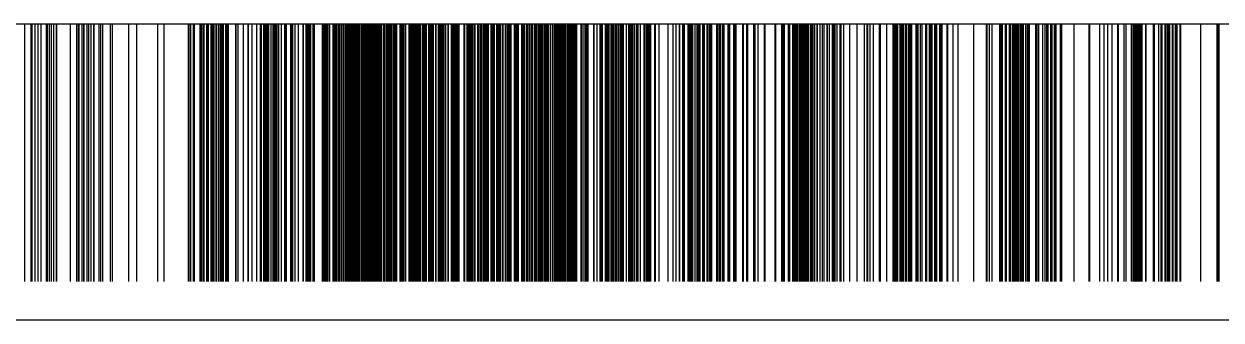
# Model space of a CAD drawing. Extents: x -49 to 4846, y -968 to 1090.
# Drawn here: x 4319.05 to 4359.53, y -467.9 to -457.9 of the extents above; entities that cross this region are included whole.
import ezdxf

# ---------------------------------------------------------------- set-up
doc = ezdxf.new("R2010")
doc.units = 0
doc.linetypes.add('DASHED', pattern=[11.05, 8.7, -2.35])
doc.linetypes.add('DOT', pattern=[2.2, 1.1, -1.1])
doc.layers.get('0').update_dxf_attribs({"linetype": 'CONTINUOUS'})
doc.layers.add('INVISIBLE', color=6, linetype='DOT')

msp = doc.modelspace()

# ---------------------------------------------------------------- linework, layer by layer
at = {"color": 1}
for p, q in [((4218.41165, -457.895823), (4526.803805, -457.895823)), ((4526.803805, -467.895823), (4218.41165, -467.895823))]:
    msp.add_line(p, q, dxfattribs=at)
at = {"layer": 'INVISIBLE', "linetype": 'DASHED'}
for p, q in [((4319.061837, -457.895823), (4319.061837, -467.895823)), ((4319.274322, -457.895823), (4319.274322, -467.895823)), ((4319.309739, -457.895823), (4319.309739, -467.895823)), ((4319.41626, -457.895823), (4319.41626, -467.895823)), ((4319.510575, -457.895823), (4319.510575, -467.895823)), ((4319.617513, -457.895823), (4319.617513, -467.895823)), ((4319.796519, -457.895823), (4319.796519, -467.895823)), ((4319.828532, -457.895823), (4319.828532, -467.895823)), ((4319.893937, -457.895823), (4319.893937, -467.895823)), ((4319.967913, -457.895823), (4319.967913, -467.895823)), ((4320.048594, -457.895823), (4320.048594, -467.895823)), ((4320.139762, -457.895823), (4320.139762, -467.895823)), ((4320.142888, -457.895823), (4320.142888, -467.895823)), ((4320.607499, -457.895823), (4320.607499, -467.895823)), ((4320.824639, -457.895823), (4320.824639, -467.895823)), ((4320.881052, -457.895823), (4320.881052, -467.895823)), ((4320.901135, -457.895823), (4320.901135, -467.895823)), ((4321.00206, -457.895823), (4321.00206, -467.895823)), ((4321.065391, -457.895823), (4321.065391, -467.895823)), ((4321.072827, -457.895823), (4321.072827, -467.895823)), ((4321.177021, -457.895823), (4321.177021, -467.895823)), ((4321.231843, -457.895823), (4321.231843, -467.895823)), ((4321.309623, -457.895823), (4321.309623, -467.895823)), ((4321.402816, -457.895823), (4321.402816, -467.895823)), ((4321.409916, -457.895823), (4321.409916, -467.895823)), ((4321.582365, -457.895823), (4321.582365, -467.895823)), ((4321.640659, -457.895823), (4321.640659, -467.895823)), ((4321.704792, -457.895823), (4321.704792, -467.895823)), ((4321.960333, -457.895823), (4321.960333, -467.895823)), ((4322.031325, -457.895823), (4322.031325, -467.895823)), ((4322.587508, -457.895823), (4322.587508, -467.895823)), ((4322.857185, -457.895823), (4322.857185, -467.895823)), ((4323.5598, -457.895823), (4323.5598, -467.895823)), ((4323.781151, -457.895823), (4323.781151, -467.895823)), ((4324.604695, -457.895823), (4324.604695, -467.895823)), ((4324.614412, -457.895823), (4324.614412, -467.895823)), ((4324.617414, -457.895823), (4324.617414, -467.895823)), ((4324.67897, -457.895823), (4324.67897, -467.895823)), ((4324.763532, -457.895823), (4324.763532, -467.895823)), ((4324.766096, -457.895823), (4324.766096, -467.895823)), ((4324.773088, -457.895823), (4324.773088, -467.895823)), ((4324.803249, -457.895823), (4324.803249, -467.895823)), ((4324.99381, -457.895823), (4324.99381, -467.895823)), ((4324.997813, -457.895823), (4324.997813, -467.895823)), ((4325.017128, -457.895823), (4325.017128, -467.895823)), ((4325.051817, -457.895823), (4325.051817, -467.895823)), ((4325.107931, -457.895823), (4325.107931, -467.895823)), ((4325.127142, -457.895823), (4325.127142, -467.895823)), ((4325.219318, -457.895823), (4325.219318, -467.895823)), ((4325.231245, -457.895823), (4325.231245, -467.895823)), ((4325.274207, -457.895823), (4325.274207, -467.895823)), ((4325.280526, -457.895823), (4325.280526, -467.895823)), ((4325.366658, -457.895823), (4325.366658, -467.895823)), ((4325.41035, -457.895823), (4325.41035, -467.895823)), ((4325.436386, -457.895823), (4325.436386, -467.895823)), ((4325.470672, -457.895823), (4325.470672, -467.895823)), ((4325.540628, -457.895823), (4325.540628, -467.895823)), ((4325.54586, -457.895823), (4325.54586, -467.895823)), ((4325.619552, -457.895823), (4325.619552, -467.895823)), ((4325.669235, -457.895823), (4325.669235, -467.895823)), ((4325.709442, -457.895823), (4325.709442, -467.895823)), ((4325.74326, -457.895823), (4325.74326, -467.895823)), ((4325.75288, -457.895823), (4325.75288, -467.895823)), ((4325.778208, -457.895823), (4325.778208, -467.895823)), ((4325.861038, -457.895823), (4325.861038, -467.895823)), ((4325.863167, -457.895823), (4325.863167, -467.895823)), ((4325.89585, -457.895823), (4325.89585, -467.895823)), ((4325.918499, -457.895823), (4325.918499, -467.895823)), ((4325.956091, -457.895823), (4325.956091, -467.895823)), ((4326.205253, -457.895823), (4326.205253, -467.895823)), ((4326.209966, -457.895823), (4326.209966, -467.895823)), ((4326.280885, -457.895823), (4326.280885, -467.895823)), ((4326.458147, -457.895823), (4326.458147, -467.895823)), ((4326.620272, -457.895823), (4326.620272, -467.895823)), ((4326.62929, -457.895823), (4326.62929, -467.895823)), ((4326.752671, -457.895823), (4326.752671, -467.895823)), ((4326.908016, -457.895823), (4326.908016, -467.895823)), ((4327.03995, -457.895823), (4327.03995, -467.895823)), ((4327.064169, -457.895823), (4327.064169, -467.895823)), ((4327.065888, -457.895823), (4327.065888, -467.895823)), ((4327.144943, -457.895823), (4327.144943, -467.895823)), ((4327.177121, -457.895823), (4327.177121, -467.895823)), ((4327.227924, -457.895823), (4327.227924, -467.895823)), ((4327.245266, -457.895823), (4327.245266, -467.895823)), ((4327.269364, -457.895823), (4327.269364, -467.895823)), ((4327.302481, -457.895823), (4327.302481, -467.895823)), ((4327.312875, -457.895823), (4327.312875, -467.895823)), ((4327.38956, -457.895823), (4327.38956, -467.895823)), ((4327.464366, -457.895823), (4327.464366, -467.895823)), ((4327.473123, -457.895823), (4327.473123, -467.895823)), ((4327.51187, -457.895823), (4327.51187, -467.895823)), ((4327.516385, -457.895823), (4327.516385, -467.895823)), ((4327.51948, -457.895823), (4327.51948, -467.895823)), ((4327.5556, -457.895823), (4327.5556, -467.895823)), ((4327.564043, -457.895823), (4327.564043, -467.895823)), ((4327.589076, -457.895823), (4327.589076, -467.895823)), ((4327.595323, -457.895823), (4327.595323, -467.895823)), ((4327.598367, -457.895823), (4327.598367, -467.895823)), ((4327.65928, -457.895823), (4327.65928, -467.895823)), ((4327.74967, -457.895823), (4327.74967, -467.895823)), ((4327.857488, -457.895823), (4327.857488, -467.895823)), ((4327.865682, -457.895823), (4327.865682, -467.895823)), ((4327.915803, -457.895823), (4327.915803, -467.895823)), ((4328.063923, -457.895823), (4328.063923, -467.895823)), ((4328.102275, -457.895823), (4328.102275, -467.895823)), ((4328.103701, -457.895823), (4328.103701, -467.895823)), ((4328.119021, -457.895823), (4328.119021, -467.895823)), ((4328.130622, -457.895823), (4328.130622, -467.895823)), ((4328.203837, -457.895823), (4328.203837, -467.895823)), ((4328.316971, -457.895823), (4328.316971, -467.895823)), ((4328.482355, -457.895823), (4328.482355, -467.895823)), ((4328.494001, -457.895823), (4328.494001, -467.895823)), ((4328.574553, -457.895823), (4328.574553, -467.895823)), ((4328.57535, -457.895823), (4328.57535, -467.895823)), ((4328.585849, -457.895823), (4328.585849, -467.895823)), ((4328.602424, -457.895823), (4328.602424, -467.895823)), ((4328.610303, -457.895823), (4328.610303, -467.895823)), ((4328.620156, -457.895823), (4328.620156, -467.895823)), ((4328.624817, -457.895823), (4328.624817, -467.895823)), ((4328.649534, -457.895823), (4328.649534, -467.895823)), ((4328.656045, -457.895823), (4328.656045, -467.895823)), ((4328.67269, -457.895823), (4328.67269, -467.895823)), ((4328.679286, -457.895823), (4328.679286, -467.895823)), ((4328.716781, -457.895823), (4328.716781, -467.895823)), ((4328.735003, -457.895823), (4328.735003, -467.895823)), ((4328.81878, -457.895823), (4328.81878, -467.895823)), ((4328.858457, -457.895823), (4328.858457, -467.895823)), ((4329.12701, -457.895823), (4329.12701, -467.895823)), ((4329.155045, -457.895823), (4329.155045, -467.895823)), ((4329.173165, -457.895823), (4329.173165, -467.895823)), ((4329.196935, -457.895823), (4329.196935, -467.895823)), ((4329.204305, -457.895823), (4329.204305, -467.895823)), ((4329.215819, -457.895823), (4329.215819, -467.895823)), ((4329.253547, -457.895823), (4329.253547, -467.895823)), ((4329.260793, -457.895823), (4329.260793, -467.895823)), ((4329.27624, -457.895823), (4329.27624, -467.895823)), ((4329.327151, -457.895823), (4329.327151, -467.895823)), ((4329.374131, -457.895823), (4329.374131, -467.895823)), ((4329.37886, -457.895823), (4329.37886, -467.895823)), ((4329.49378, -457.895823), (4329.49378, -467.895823)), ((4329.501681, -457.895823), (4329.501681, -467.895823)), ((4329.502812, -457.895823), (4329.502812, -467.895823)), ((4329.524834, -457.895823), (4329.524834, -467.895823)), ((4329.532285, -457.895823), (4329.532285, -467.895823)), ((4329.548201, -457.895823), (4329.548201, -467.895823)), ((4329.556042, -457.895823), (4329.556042, -467.895823)), ((4329.557415, -457.895823), (4329.557415, -467.895823)), ((4329.607859, -457.895823), (4329.607859, -467.895823)), ((4329.621298, -457.895823), (4329.621298, -467.895823)), ((4329.631772, -457.895823), (4329.631772, -467.895823)), ((4329.679327, -457.895823), (4329.679327, -467.895823)), ((4329.69343, -457.895823), (4329.69343, -467.895823)), ((4329.701238, -457.895823), (4329.701238, -467.895823)), ((4329.722706, -457.895823), (4329.722706, -467.895823)), ((4329.72381, -457.895823), (4329.72381, -467.895823)), ((4329.779573, -457.895823), (4329.779573, -467.895823)), ((4329.782525, -457.895823), (4329.782525, -467.895823)), ((4329.796231, -457.895823), (4329.796231, -467.895823)), ((4329.854047, -457.895823), (4329.854047, -467.895823)), ((4329.856136, -457.895823), (4329.856136, -467.895823)), ((4329.910592, -457.895823), (4329.910592, -467.895823)), ((4329.919346, -457.895823), (4329.919346, -467.895823)), ((4329.928757, -457.895823), (4329.928757, -467.895823)), ((4329.935318, -457.895823), (4329.935318, -467.895823)), ((4329.93931, -457.895823), (4329.93931, -467.895823)), ((4329.945463, -457.895823), (4329.945463, -467.895823)), ((4329.973605, -457.895823), (4329.973605, -467.895823)), ((4329.998354, -457.895823), (4329.998354, -467.895823)), ((4330.008633, -457.895823), (4330.008633, -467.895823)), ((4330.03379, -457.895823), (4330.03379, -467.895823)), ((4330.035342, -457.895823), (4330.035342, -467.895823)), ((4330.072584, -457.895823), (4330.072584, -467.895823)), ((4330.081879, -457.895823), (4330.081879, -467.895823)), ((4330.086638, -457.895823), (4330.086638, -467.895823)), ((4330.096972, -457.895823), (4330.096972, -467.895823)), ((4330.105734, -457.895823), (4330.105734, -467.895823)), ((4330.133837, -457.895823), (4330.133837, -467.895823)), ((4330.161785, -457.895823), (4330.161785, -467.895823)), ((4330.17316, -457.895823), (4330.17316, -467.895823)), ((4330.175622, -457.895823), (4330.175622, -467.895823)), ((4330.180348, -457.895823), (4330.180348, -467.895823)), ((4330.204288, -457.895823), (4330.204288, -467.895823)), ((4330.205808, -457.895823), (4330.205808, -467.895823)), ((4330.209516, -457.895823), (4330.209516, -467.895823)), ((4330.226615, -457.895823), (4330.226615, -467.895823)), ((4330.241264, -457.895823), (4330.241264, -467.895823)), ((4330.267858, -457.895823), (4330.267858, -467.895823)), ((4330.270625, -457.895823), (4330.270625, -467.895823)), ((4330.288369, -457.895823), (4330.288369, -467.895823)), ((4330.289408, -457.895823), (4330.289408, -467.895823)), ((4330.308617, -457.895823), (4330.308617, -467.895823)), ((4330.313372, -457.895823), (4330.313372, -467.895823)), ((4330.340872, -457.895823), (4330.340872, -467.895823)), ((4330.35077, -457.895823), (4330.35077, -467.895823)), ((4330.354711, -457.895823), (4330.354711, -467.895823)), ((4330.368177, -457.895823), (4330.368177, -467.895823)), ((4330.382607, -457.895823), (4330.382607, -467.895823)), ((4330.435997, -457.895823), (4330.435997, -467.895823)), ((4330.460906, -457.895823), (4330.460906, -467.895823)), ((4330.486885, -457.895823), (4330.486885, -467.895823)), ((4330.498621, -457.895823), (4330.498621, -467.895823)), ((4330.501963, -457.895823), (4330.501963, -467.895823)), ((4330.520579, -457.895823), (4330.520579, -467.895823)), ((4330.525974, -457.895823), (4330.525974, -467.895823)), ((4330.530075, -457.895823), (4330.530075, -467.895823)), ((4330.540376, -457.895823), (4330.540376, -467.895823)), ((4330.575912, -457.895823), (4330.575912, -467.895823)), ((4330.588486, -457.895823), (4330.588486, -467.895823)), ((4330.592226, -457.895823), (4330.592226, -467.895823)), ((4330.60451, -457.895823), (4330.60451, -467.895823)), ((4330.611939, -457.895823), (4330.611939, -467.895823)), ((4330.624068, -457.895823), (4330.624068, -467.895823)), ((4330.636673, -457.895823), (4330.636673, -467.895823)), ((4330.637702, -457.895823), (4330.637702, -467.895823)), ((4330.686716, -457.895823), (4330.686716, -467.895823)), ((4330.688587, -457.895823), (4330.688587, -467.895823)), ((4330.702706, -457.895823), (4330.702706, -467.895823)), ((4330.725171, -457.895823), (4330.725171, -467.895823)), ((4330.770107, -457.895823), (4330.770107, -467.895823)), ((4330.772938, -457.895823), (4330.772938, -467.895823)), ((4330.793299, -457.895823), (4330.793299, -467.895823)), ((4330.797451, -457.895823), (4330.797451, -467.895823)), ((4330.800665, -457.895823), (4330.800665, -467.895823)), ((4330.801173, -457.895823), (4330.801173, -467.895823)), ((4330.807637, -457.895823), (4330.807637, -467.895823)), ((4330.844633, -457.895823), (4330.844633, -467.895823)), ((4330.881099, -457.895823), (4330.881099, -467.895823)), ((4330.885841, -457.895823), (4330.885841, -467.895823)), ((4330.909087, -457.895823), (4330.909087, -467.895823)), ((4330.911794, -457.895823), (4330.911794, -467.895823)), ((4330.954546, -457.895823), (4330.954546, -467.895823)), ((4330.96424, -457.895823), (4330.96424, -467.895823)), ((4331.006321, -457.895823), (4331.006321, -467.895823)), ((4331.013236, -457.895823), (4331.013236, -467.895823)), ((4331.031503, -457.895823), (4331.031503, -467.895823)), ((4331.040823, -457.895823), (4331.040823, -467.895823)), ((4331.05908, -457.895823), (4331.05908, -467.895823)), ((4331.067717, -457.895823), (4331.067717, -467.895823)), ((4331.069624, -457.895823), (4331.069624, -467.895823)), ((4331.076991, -457.895823), (4331.076991, -467.895823)), ((4331.080922, -457.895823), (4331.080922, -467.895823)), ((4331.111126, -457.895823), (4331.111126, -467.895823)), ((4331.130261, -457.895823), (4331.130261, -467.895823)), ((4331.136978, -457.895823), (4331.136978, -467.895823)), ((4331.19949, -457.895823), (4331.19949, -467.895823)), ((4331.20555, -457.895823), (4331.20555, -467.895823)), ((4331.215095, -457.895823), (4331.215095, -467.895823)), ((4331.219155, -457.895823), (4331.219155, -467.895823)), ((4331.224997, -457.895823), (4331.224997, -467.895823)), ((4331.229701, -457.895823), (4331.229701, -467.895823)), ((4331.233544, -457.895823), (4331.233544, -467.895823)), ((4331.296404, -457.895823), (4331.296404, -467.895823)), ((4331.302875, -457.895823), (4331.302875, -467.895823)), ((4331.348798, -457.895823), (4331.348798, -467.895823)), ((4331.357727, -457.895823), (4331.357727, -467.895823)), ((4331.360039, -457.895823), (4331.360039, -467.895823)), ((4331.36226, -457.895823), (4331.36226, -467.895823)), ((4331.376434, -457.895823), (4331.376434, -467.895823)), ((4331.405644, -457.895823), (4331.405644, -467.895823)), ((4331.432793, -457.895823), (4331.432793, -467.895823)), ((4331.467332, -457.895823), (4331.467332, -467.895823)), ((4331.518071, -457.895823), (4331.518071, -467.895823)), ((4331.528282, -457.895823), (4331.528282, -467.895823)), ((4331.539088, -457.895823), (4331.539088, -467.895823)), ((4331.54723, -457.895823), (4331.54723, -467.895823)), ((4331.557595, -457.895823), (4331.557595, -467.895823)), ((4331.580501, -457.895823), (4331.580501, -467.895823)), ((4331.591209, -457.895823), (4331.591209, -467.895823)), ((4331.60754, -457.895823), (4331.60754, -467.895823)), ((4331.615871, -457.895823), (4331.615871, -467.895823)), ((4331.624686, -457.895823), (4331.624686, -467.895823)), ((4331.633196, -457.895823), (4331.633196, -467.895823)), ((4331.649016, -457.895823), (4331.649016, -467.895823)), ((4331.758234, -457.895823), (4331.758234, -467.895823)), ((4331.787076, -457.895823), (4331.787076, -467.895823)), ((4331.799378, -457.895823), (4331.799378, -467.895823)), ((4331.817397, -457.895823), (4331.817397, -467.895823)), ((4331.820484, -457.895823), (4331.820484, -467.895823)), ((4331.827905, -457.895823), (4331.827905, -467.895823)), ((4331.85325, -457.895823), (4331.85325, -467.895823)), ((4331.869365, -457.895823), (4331.869365, -467.895823)), ((4331.875411, -457.895823), (4331.875411, -467.895823)), ((4331.877981, -457.895823), (4331.877981, -467.895823)), ((4331.884699, -457.895823), (4331.884699, -467.895823)), ((4331.888253, -457.895823), (4331.888253, -467.895823)), ((4331.950544, -457.895823), (4331.950544, -467.895823)), ((4332.063922, -457.895823), (4332.063922, -467.895823)), ((4332.077616, -457.895823), (4332.077616, -467.895823)), ((4332.108687, -457.895823), (4332.108687, -467.895823)), ((4332.118186, -457.895823), (4332.118186, -467.895823)), ((4332.135411, -457.895823), (4332.135411, -467.895823)), ((4332.139054, -457.895823), (4332.139054, -467.895823)), ((4332.146963, -457.895823), (4332.146963, -467.895823)), ((4332.165289, -457.895823), (4332.165289, -467.895823)), ((4332.170614, -457.895823), (4332.170614, -467.895823)), ((4332.185585, -457.895823), (4332.185585, -467.895823)), ((4332.205359, -457.895823), (4332.205359, -467.895823)), ((4332.212646, -457.895823), (4332.212646, -467.895823)), ((4332.226637, -457.895823), (4332.226637, -467.895823)), ((4332.251974, -457.895823), (4332.251974, -467.895823)), ((4332.300395, -457.895823), (4332.300395, -467.895823)), ((4332.341467, -457.895823), (4332.341467, -467.895823)), ((4332.346858, -457.895823), (4332.346858, -467.895823)), ((4332.352186, -457.895823), (4332.352186, -467.895823)), ((4332.358087, -457.895823), (4332.358087, -467.895823)), ((4332.393634, -457.895823), (4332.393634, -467.895823)), ((4332.399733, -457.895823), (4332.399733, -467.895823)), ((4332.405673, -457.895823), (4332.405673, -467.895823)), ((4332.42987, -457.895823), (4332.42987, -467.895823)), ((4332.439565, -457.895823), (4332.439565, -467.895823)), ((4332.510377, -457.895823), (4332.510377, -467.895823)), ((4332.519529, -457.895823), (4332.519529, -467.895823)), ((4332.530653, -457.895823), (4332.530653, -467.895823)), ((4332.539738, -457.895823), (4332.539738, -467.895823)), ((4332.574431, -457.895823), (4332.574431, -467.895823)), ((4332.618129, -457.895823), (4332.618129, -467.895823)), ((4332.644727, -457.895823), (4332.644727, -467.895823)), ((4332.650738, -457.895823), (4332.650738, -467.895823)), ((4332.727076, -457.895823), (4332.727076, -467.895823)), ((4332.742098, -457.895823), (4332.742098, -467.895823)), ((4332.743777, -457.895823), (4332.743777, -467.895823)), ((4332.747552, -457.895823), (4332.747552, -467.895823)), ((4332.752504, -457.895823), (4332.752504, -467.895823)), ((4332.774136, -457.895823), (4332.774136, -467.895823)), ((4332.793237, -457.895823), (4332.793237, -467.895823)), ((4332.814425, -457.895823), (4332.814425, -467.895823)), ((4332.830323, -457.895823), (4332.830323, -467.895823)), ((4332.840947, -457.895823), (4332.840947, -467.895823)), ((4332.843473, -457.895823), (4332.843473, -467.895823)), ((4332.85087, -457.895823), (4332.85087, -467.895823)), ((4332.861508, -457.895823), (4332.861508, -467.895823)), ((4332.869872, -457.895823), (4332.869872, -467.895823)), ((4332.886133, -457.895823), (4332.886133, -467.895823)), ((4332.963827, -457.895823), (4332.963827, -467.895823)), ((4332.973834, -457.895823), (4332.973834, -467.895823)), ((4332.975998, -457.895823), (4332.975998, -467.895823)), ((4333.049234, -457.895823), (4333.049234, -467.895823)), ((4333.085806, -457.895823), (4333.085806, -467.895823)), ((4333.133275, -457.895823), (4333.133275, -467.895823)), ((4333.157997, -457.895823), (4333.157997, -467.895823)), ((4333.17738, -457.895823), (4333.17738, -467.895823)), ((4333.198634, -457.895823), (4333.198634, -467.895823)), ((4333.216404, -457.895823), (4333.216404, -467.895823)), ((4333.237092, -457.895823), (4333.237092, -467.895823)), ((4333.239877, -457.895823), (4333.239877, -467.895823)), ((4333.296445, -457.895823), (4333.296445, -467.895823)), ((4333.30676, -457.895823), (4333.30676, -467.895823)), ((4333.38179, -457.895823), (4333.38179, -467.895823)), ((4333.394595, -457.895823), (4333.394595, -467.895823)), ((4333.49155, -457.895823), (4333.49155, -467.895823)), ((4333.518088, -457.895823), (4333.518088, -467.895823)), ((4333.522136, -457.895823), (4333.522136, -467.895823)), ((4333.549198, -457.895823), (4333.549198, -467.895823)), ((4333.597233, -457.895823), (4333.597233, -467.895823)), ((4333.620915, -457.895823), (4333.620915, -467.895823)), ((4333.631147, -457.895823), (4333.631147, -467.895823)), ((4333.63682, -457.895823), (4333.63682, -467.895823)), ((4333.675936, -457.895823), (4333.675936, -467.895823)), ((4333.686818, -457.895823), (4333.686818, -467.895823)), ((4333.723968, -457.895823), (4333.723968, -467.895823)), ((4333.744492, -457.895823), (4333.744492, -467.895823)), ((4333.751033, -457.895823), (4333.751033, -467.895823)), ((4333.755081, -457.895823), (4333.755081, -467.895823)), ((4333.926819, -457.895823), (4333.926819, -467.895823)), ((4333.931977, -457.895823), (4333.931977, -467.895823)), ((4333.939327, -457.895823), (4333.939327, -467.895823)), ((4334.024603, -457.895823), (4334.024603, -467.895823)), ((4334.033292, -457.895823), (4334.033292, -467.895823)), ((4334.036076, -457.895823), (4334.036076, -467.895823)), ((4334.054894, -457.895823), (4334.054894, -467.895823)), ((4334.095788, -457.895823), (4334.095788, -467.895823)), ((4334.108117, -457.895823), (4334.108117, -467.895823)), ((4334.115172, -457.895823), (4334.115172, -467.895823)), ((4334.120541, -457.895823), (4334.120541, -467.895823)), ((4334.139894, -457.895823), (4334.139894, -467.895823)), ((4334.180534, -457.895823), (4334.180534, -467.895823)), ((4334.187362, -457.895823), (4334.187362, -467.895823)), ((4334.21092, -457.895823), (4334.21092, -467.895823)), ((4334.22705, -457.895823), (4334.22705, -467.895823)), ((4334.285256, -457.895823), (4334.285256, -467.895823)), ((4334.293784, -457.895823), (4334.293784, -467.895823)), ((4334.297171, -457.895823), (4334.297171, -467.895823)), ((4334.379766, -457.895823), (4334.379766, -467.895823)), ((4334.402731, -457.895823), (4334.402731, -467.895823)), ((4334.411659, -457.895823), (4334.411659, -467.895823)), ((4334.422299, -457.895823), (4334.422299, -467.895823)), ((4334.432222, -457.895823), (4334.432222, -467.895823)), ((4334.479932, -457.895823), (4334.479932, -467.895823)), ((4334.489507, -457.895823), (4334.489507, -467.895823)), ((4334.499032, -457.895823), (4334.499032, -467.895823)), ((4334.520575, -457.895823), (4334.520575, -467.895823)), ((4334.525616, -457.895823), (4334.525616, -467.895823)), ((4334.526888, -457.895823), (4334.526888, -467.895823)), ((4334.529391, -457.895823), (4334.529391, -467.895823)), ((4334.587379, -457.895823), (4334.587379, -467.895823)), ((4334.599593, -457.895823), (4334.599593, -467.895823)), ((4334.628446, -457.895823), (4334.628446, -467.895823)), ((4334.65504, -457.895823), (4334.65504, -467.895823)), ((4334.698738, -457.895823), (4334.698738, -467.895823)), ((4334.733431, -457.895823), (4334.733431, -467.895823)), ((4334.737774, -457.895823), (4334.737774, -467.895823)), ((4334.742515, -457.895823), (4334.742515, -467.895823)), ((4334.748484, -457.895823), (4334.748484, -467.895823)), ((4334.833603, -457.895823), (4334.833603, -467.895823)), ((4334.843299, -457.895823), (4334.843299, -467.895823)), ((4334.867495, -457.895823), (4334.867495, -467.895823)), ((4334.899375, -457.895823), (4334.899375, -467.895823)), ((4334.911488, -457.895823), (4334.911488, -467.895823)), ((4334.92631, -457.895823), (4334.92631, -467.895823)), ((4334.931698, -457.895823), (4334.931698, -467.895823)), ((4334.943277, -457.895823), (4334.943277, -467.895823)), ((4335.021195, -457.895823), (4335.021195, -467.895823)), ((4335.060523, -457.895823), (4335.060523, -467.895823)), ((4335.067809, -457.895823), (4335.067809, -467.895823)), ((4335.087584, -457.895823), (4335.087584, -467.895823)), ((4335.103693, -457.895823), (4335.103693, -467.895823)), ((4335.114942, -457.895823), (4335.114942, -467.895823)), ((4335.126208, -457.895823), (4335.126208, -467.895823)), ((4335.134115, -457.895823), (4335.134115, -467.895823)), ((4335.154983, -457.895823), (4335.154983, -467.895823)), ((4335.164482, -457.895823), (4335.164482, -467.895823)), ((4335.231724, -457.895823), (4335.231724, -467.895823)), ((4335.243315, -457.895823), (4335.243315, -467.895823)), ((4335.313878, -457.895823), (4335.313878, -467.895823)), ((4335.322625, -457.895823), (4335.322625, -467.895823)), ((4335.329845, -457.895823), (4335.329845, -467.895823)), ((4335.384915, -457.895823), (4335.384915, -467.895823)), ((4335.403803, -457.895823), (4335.403803, -467.895823)), ((4335.419919, -457.895823), (4335.419919, -467.895823)), ((4335.452684, -457.895823), (4335.452684, -467.895823)), ((4335.47379, -457.895823), (4335.47379, -467.895823)), ((4335.486093, -457.895823), (4335.486093, -467.895823)), ((4335.514935, -457.895823), (4335.514935, -467.895823)), ((4335.624153, -457.895823), (4335.624153, -467.895823)), ((4335.639973, -457.895823), (4335.639973, -467.895823)), ((4335.648485, -457.895823), (4335.648485, -467.895823)), ((4335.657298, -457.895823), (4335.657298, -467.895823)), ((4335.692668, -457.895823), (4335.692668, -467.895823)), ((4335.715576, -457.895823), (4335.715576, -467.895823)), ((4335.73408, -457.895823), (4335.73408, -467.895823)), ((4335.744887, -457.895823), (4335.744887, -467.895823)), ((4335.755097, -457.895823), (4335.755097, -467.895823)), ((4335.867525, -457.895823), (4335.867525, -467.895823)), ((4335.896734, -457.895823), (4335.896734, -467.895823)), ((4335.924371, -457.895823), (4335.924371, -467.895823)), ((4335.970298, -457.895823), (4335.970298, -467.895823)), ((4335.976764, -457.895823), (4335.976764, -467.895823)), ((4336.043396, -457.895823), (4336.043396, -467.895823)), ((4336.059224, -457.895823), (4336.059224, -467.895823)), ((4336.073679, -457.895823), (4336.073679, -467.895823)), ((4336.13619, -457.895823), (4336.13619, -467.895823)), ((4336.142909, -457.895823), (4336.142909, -467.895823)), ((4336.194381, -457.895823), (4336.194381, -467.895823)), ((4336.196176, -457.895823), (4336.196176, -467.895823)), ((4336.205452, -457.895823), (4336.205452, -467.895823)), ((4336.21486, -457.895823), (4336.21486, -467.895823)), ((4336.227661, -457.895823), (4336.227661, -467.895823)), ((4336.232346, -457.895823), (4336.232346, -467.895823)), ((4336.241666, -457.895823), (4336.241666, -467.895823)), ((4336.308925, -457.895823), (4336.308925, -467.895823)), ((4336.318623, -457.895823), (4336.318623, -467.895823)), ((4336.346226, -457.895823), (4336.346226, -467.895823)), ((4336.364082, -457.895823), (4336.364082, -467.895823)), ((4336.428536, -457.895823), (4336.428536, -467.895823)), ((4336.438549, -457.895823), (4336.438549, -467.895823)), ((4336.471995, -457.895823), (4336.471995, -467.895823)), ((4336.47987, -457.895823), (4336.47987, -467.895823)), ((4336.503062, -457.895823), (4336.503062, -467.895823)), ((4336.508368, -457.895823), (4336.508368, -467.895823)), ((4336.547998, -457.895823), (4336.547998, -467.895823)), ((4336.570463, -457.895823), (4336.570463, -467.895823)), ((4336.584582, -457.895823), (4336.584582, -467.895823)), ((4336.586453, -457.895823), (4336.586453, -467.895823)), ((4336.633082, -457.895823), (4336.633082, -467.895823)), ((4336.661273, -457.895823), (4336.661273, -467.895823)), ((4336.668659, -457.895823), (4336.668659, -467.895823)), ((4336.684682, -457.895823), (4336.684682, -467.895823)), ((4336.69159, -457.895823), (4336.69159, -467.895823)), ((4336.697256, -457.895823), (4336.697256, -467.895823)), ((4336.700617, -457.895823), (4336.700617, -467.895823)), ((4336.709226, -457.895823), (4336.709226, -467.895823)), ((4336.711295, -457.895823), (4336.711295, -467.895823)), ((4336.724893, -457.895823), (4336.724893, -467.895823)), ((4336.75259, -457.895823), (4336.75259, -467.895823)), ((4336.774548, -457.895823), (4336.774548, -467.895823)), ((4336.838273, -457.895823), (4336.838273, -467.895823)), ((4336.904989, -457.895823), (4336.904989, -467.895823)), ((4336.917898, -457.895823), (4336.917898, -467.895823)), ((4336.922399, -457.895823), (4336.922399, -467.895823)), ((4336.932297, -457.895823), (4336.932297, -467.895823)), ((4336.933501, -457.895823), (4336.933501, -467.895823)), ((4336.9854, -457.895823), (4336.9854, -467.895823)), ((4337.002543, -457.895823), (4337.002543, -467.895823)), ((4337.005311, -457.895823), (4337.005311, -467.895823)), ((4337.031904, -457.895823), (4337.031904, -467.895823)), ((4337.046553, -457.895823), (4337.046553, -467.895823)), ((4337.068881, -457.895823), (4337.068881, -467.895823)), ((4337.111384, -457.895823), (4337.111384, -467.895823)), ((4337.130208, -457.895823), (4337.130208, -467.895823)), ((4337.139484, -457.895823), (4337.139484, -467.895823)), ((4337.167435, -457.895823), (4337.167435, -467.895823)), ((4337.176197, -457.895823), (4337.176197, -467.895823)), ((4337.203295, -457.895823), (4337.203295, -467.895823)), ((4337.237827, -457.895823), (4337.237827, -467.895823)), ((4337.264536, -457.895823), (4337.264536, -467.895823)), ((4337.274814, -457.895823), (4337.274814, -467.895823)), ((4337.297379, -457.895823), (4337.297379, -467.895823)), ((4337.299564, -457.895823), (4337.299564, -467.895823)), ((4337.31629, -457.895823), (4337.31629, -467.895823)), ((4337.346697, -457.895823), (4337.346697, -467.895823)), ((4337.353824, -457.895823), (4337.353824, -467.895823)), ((4337.356947, -457.895823), (4337.356947, -467.895823)), ((4337.362576, -457.895823), (4337.362576, -467.895823)), ((4337.417032, -457.895823), (4337.417032, -467.895823)), ((4337.429881, -457.895823), (4337.429881, -467.895823)), ((4337.44532, -457.895823), (4337.44532, -467.895823)), ((4337.490648, -457.895823), (4337.490648, -467.895823)), ((4337.507632, -457.895823), (4337.507632, -467.895823)), ((4337.523993, -457.895823), (4337.523993, -467.895823)), ((4337.558306, -457.895823), (4337.558306, -467.895823)), ((4337.571931, -457.895823), (4337.571931, -467.895823)), ((4337.593841, -457.895823), (4337.593841, -467.895823)), ((4337.619291, -457.895823), (4337.619291, -467.895823)), ((4337.641396, -457.895823), (4337.641396, -467.895823)), ((4337.665309, -457.895823), (4337.665309, -467.895823)), ((4337.672556, -457.895823), (4337.672556, -467.895823)), ((4337.694109, -457.895823), (4337.694109, -467.895823)), ((4337.715752, -457.895823), (4337.715752, -467.895823)), ((4337.717127, -457.895823), (4337.717127, -467.895823)), ((4337.720744, -457.895823), (4337.720744, -467.895823)), ((4337.724968, -457.895823), (4337.724968, -467.895823)), ((4337.730895, -457.895823), (4337.730895, -467.895823)), ((4337.736057, -457.895823), (4337.736057, -467.895823)), ((4337.874275, -457.895823), (4337.874275, -467.895823)), ((4337.888144, -457.895823), (4337.888144, -467.895823)), ((4337.892549, -457.895823), (4337.892549, -467.895823)), ((4337.946018, -457.895823), (4337.946018, -467.895823)), ((4338.012378, -457.895823), (4338.012378, -467.895823)), ((4338.019622, -457.895823), (4338.019622, -467.895823)), ((4338.054376, -457.895823), (4338.054376, -467.895823)), ((4338.05735, -457.895823), (4338.05735, -467.895823)), ((4338.076233, -457.895823), (4338.076233, -467.895823)), ((4338.100004, -457.895823), (4338.100004, -467.895823)), ((4338.118124, -457.895823), (4338.118124, -467.895823)), ((4338.304782, -457.895823), (4338.304782, -467.895823)), ((4338.322644, -457.895823), (4338.322644, -467.895823)), ((4338.414709, -457.895823), (4338.414709, -467.895823)), ((4338.51595, -457.895823), (4338.51595, -467.895823)), ((4338.548693, -457.895823), (4338.548693, -467.895823)), ((4338.595267, -457.895823), (4338.595267, -467.895823)), ((4338.698616, -457.895823), (4338.698616, -467.895823)), ((4338.743514, -457.895823), (4338.743514, -467.895823)), ((4338.755006, -457.895823), (4338.755006, -467.895823)), ((4338.761012, -457.895823), (4338.761012, -467.895823)), ((4338.779166, -457.895823), (4338.779166, -467.895823)), ((4338.790814, -457.895823), (4338.790814, -467.895823)), ((4338.823679, -457.895823), (4338.823679, -467.895823)), ((4338.892531, -457.895823), (4338.892531, -467.895823)), ((4338.90113, -457.895823), (4338.90113, -467.895823)), ((4338.909921, -457.895823), (4338.909921, -467.895823)), ((4338.922442, -457.895823), (4338.922442, -467.895823)), ((4338.956198, -457.895823), (4338.956198, -467.895823)), ((4338.959598, -457.895823), (4338.959598, -467.895823)), ((4338.965357, -457.895823), (4338.965357, -467.895823)), ((4338.980986, -457.895823), (4338.980986, -467.895823)), ((4339.039838, -457.895823), (4339.039838, -467.895823)), ((4339.046976, -457.895823), (4339.046976, -467.895823)), ((4339.069332, -457.895823), (4339.069332, -467.895823)), ((4339.126081, -457.895823), (4339.126081, -467.895823)), ((4339.142546, -457.895823), (4339.142546, -467.895823)), ((4339.154148, -457.895823), (4339.154148, -467.895823)), ((4339.209246, -457.895823), (4339.209246, -467.895823)), ((4339.212169, -457.895823), (4339.212169, -467.895823)), ((4339.25076, -457.895823), (4339.25076, -467.895823)), ((4339.295974, -457.895823), (4339.295974, -467.895823)), ((4339.313094, -457.895823), (4339.313094, -467.895823)), ((4339.407487, -457.895823), (4339.407487, -467.895823)), ((4339.415679, -457.895823), (4339.415679, -467.895823)), ((4339.494307, -457.895823), (4339.494307, -467.895823)), ((4339.510413, -457.895823), (4339.510413, -467.895823)), ((4339.523499, -457.895823), (4339.523499, -467.895823)), ((4339.568805, -457.895823), (4339.568805, -467.895823)), ((4339.585783, -457.895823), (4339.585783, -467.895823)), ((4339.613893, -457.895823), (4339.613893, -467.895823)), ((4339.674802, -457.895823), (4339.674802, -467.895823)), ((4339.677846, -457.895823), (4339.677846, -467.895823)), ((4339.684092, -457.895823), (4339.684092, -467.895823)), ((4339.752493, -457.895823), (4339.752493, -467.895823)), ((4339.769069, -457.895823), (4339.769069, -467.895823)), ((4339.800046, -457.895823), (4339.800046, -467.895823)), ((4339.808803, -457.895823), (4339.808803, -467.895823)), ((4339.883609, -457.895823), (4339.883609, -467.895823)), ((4340.003804, -457.895823), (4340.003804, -467.895823)), ((4340.027903, -457.895823), (4340.027903, -467.895823)), ((4340.045245, -457.895823), (4340.045245, -467.895823)), ((4340.096048, -457.895823), (4340.096048, -467.895823)), ((4340.128225, -457.895823), (4340.128225, -467.895823)), ((4340.171208, -457.895823), (4340.171208, -467.895823)), ((4340.192209, -457.895823), (4340.192209, -467.895823)), ((4340.233218, -457.895823), (4340.233218, -467.895823)), ((4340.365152, -457.895823), (4340.365152, -467.895823)), ((4340.393095, -457.895823), (4340.393095, -467.895823)), ((4340.520498, -457.895823), (4340.520498, -467.895823)), ((4340.815021, -457.895823), (4340.815021, -467.895823)), ((4340.992284, -457.895823), (4340.992284, -467.895823)), ((4341.09208, -457.895823), (4341.09208, -467.895823)), ((4341.198597, -457.895823), (4341.198597, -467.895823)), ((4341.219289, -457.895823), (4341.219289, -467.895823)), ((4341.317078, -457.895823), (4341.317078, -467.895823)), ((4341.354671, -457.895823), (4341.354671, -467.895823)), ((4341.377319, -457.895823), (4341.377319, -467.895823)), ((4341.494961, -457.895823), (4341.494961, -467.895823)), ((4341.520289, -457.895823), (4341.520289, -467.895823)), ((4341.563727, -457.895823), (4341.563727, -467.895823)), ((4341.603934, -457.895823), (4341.603934, -467.895823)), ((4341.653617, -457.895823), (4341.653617, -467.895823)), ((4341.727308, -457.895823), (4341.727308, -467.895823)), ((4341.732542, -457.895823), (4341.732542, -467.895823)), ((4341.802496, -457.895823), (4341.802496, -467.895823)), ((4341.836783, -457.895823), (4341.836783, -467.895823)), ((4341.862816, -457.895823), (4341.862816, -467.895823)), ((4341.867297, -457.895823), (4341.867297, -467.895823)), ((4341.887888, -457.895823), (4341.887888, -467.895823)), ((4341.906511, -457.895823), (4341.906511, -467.895823)), ((4341.992642, -457.895823), (4341.992642, -467.895823)), ((4341.998962, -457.895823), (4341.998962, -467.895823)), ((4342.05385, -457.895823), (4342.05385, -467.895823)), ((4342.141843, -457.895823), (4342.141843, -467.895823)), ((4342.146027, -457.895823), (4342.146027, -467.895823)), ((4342.165237, -457.895823), (4342.165237, -467.895823)), ((4342.221351, -457.895823), (4342.221351, -467.895823)), ((4342.231227, -457.895823), (4342.231227, -467.895823)), ((4342.256041, -457.895823), (4342.256041, -467.895823)), ((4342.294055, -457.895823), (4342.294055, -467.895823)), ((4342.46017, -457.895823), (4342.46017, -467.895823)), ((4342.467859, -457.895823), (4342.467859, -467.895823)), ((4342.46992, -457.895823), (4342.46992, -467.895823)), ((4342.488068, -457.895823), (4342.488068, -467.895823)), ((4342.50008, -457.895823), (4342.50008, -467.895823)), ((4342.559257, -457.895823), (4342.559257, -467.895823)), ((4342.589104, -457.895823), (4342.589104, -467.895823)), ((4342.594199, -457.895823), (4342.594199, -467.895823)), ((4342.653515, -457.895823), (4342.653515, -467.895823)), ((4342.655754, -457.895823), (4342.655754, -467.895823)), ((4342.668474, -457.895823), (4342.668474, -467.895823)), ((4342.673633, -457.895823), (4342.673633, -467.895823)), ((4342.713242, -457.895823), (4342.713242, -467.895823)), ((4342.847127, -457.895823), (4342.847127, -467.895823)), ((4342.855266, -457.895823), (4342.855266, -467.895823)), ((4342.904701, -457.895823), (4342.904701, -467.895823)), ((4343.035836, -457.895823), (4343.035836, -467.895823)), ((4343.038118, -457.895823), (4343.038118, -467.895823)), ((4343.066369, -457.895823), (4343.066369, -467.895823)), ((4343.100759, -457.895823), (4343.100759, -467.895823)), ((4343.120646, -457.895823), (4343.120646, -467.895823)), ((4343.345302, -457.895823), (4343.345302, -467.895823)), ((4343.365026, -457.895823), (4343.365026, -467.895823)), ((4343.483447, -457.895823), (4343.483447, -467.895823)), ((4343.493315, -457.895823), (4343.493315, -467.895823)), ((4343.5183, -457.895823), (4343.5183, -467.895823)), ((4343.713369, -457.895823), (4343.713369, -467.895823)), ((4343.733732, -457.895823), (4343.733732, -467.895823)), ((4343.757892, -457.895823), (4343.757892, -467.895823)), ((4343.860085, -457.895823), (4343.860085, -467.895823)), ((4344.074068, -457.895823), (4344.074068, -467.895823)), ((4344.097369, -457.895823), (4344.097369, -467.895823)), ((4344.436245, -457.895823), (4344.436245, -467.895823)), ((4344.458845, -457.895823), (4344.458845, -467.895823)), ((4344.663273, -457.895823), (4344.663273, -467.895823)), ((4344.683137, -457.895823), (4344.683137, -467.895823)), ((4344.685661, -457.895823), (4344.685661, -467.895823)), ((4344.726977, -457.895823), (4344.726977, -467.895823)), ((4344.749116, -457.895823), (4344.749116, -467.895823)), ((4344.885054, -457.895823), (4344.885054, -467.895823)), ((4344.899111, -457.895823), (4344.899111, -467.895823)), ((4344.93255, -457.895823), (4344.93255, -467.895823)), ((4345.040237, -457.895823), (4345.040237, -467.895823)), ((4345.057562, -457.895823), (4345.057562, -467.895823)), ((4345.06196, -457.895823), (4345.06196, -467.895823)), ((4345.09928, -457.895823), (4345.09928, -467.895823)), ((4345.113082, -457.895823), (4345.113082, -467.895823)), ((4345.150461, -457.895823), (4345.150461, -467.895823)), ((4345.172057, -457.895823), (4345.172057, -467.895823)), ((4345.209247, -457.895823), (4345.209247, -467.895823)), ((4345.261498, -457.895823), (4345.261498, -467.895823)), ((4345.266935, -457.895823), (4345.266935, -467.895823)), ((4345.280737, -457.895823), (4345.280737, -467.895823)), ((4345.306572, -457.895823), (4345.306572, -467.895823)), ((4345.312834, -457.895823), (4345.312834, -467.895823)), ((4345.332136, -457.895823), (4345.332136, -467.895823)), ((4345.335705, -457.895823), (4345.335705, -467.895823)), ((4345.352394, -457.895823), (4345.352394, -467.895823)), ((4345.394378, -457.895823), (4345.394378, -467.895823)), ((4345.432492, -457.895823), (4345.432492, -467.895823)), ((4345.460452, -457.895823), (4345.460452, -467.895823)), ((4345.48173, -457.895823), (4345.48173, -467.895823)), ((4345.525624, -457.895823), (4345.525624, -467.895823)), ((4345.568376, -457.895823), (4345.568376, -467.895823)), ((4345.63251, -457.895823), (4345.63251, -467.895823)), ((4345.682194, -457.895823), (4345.682194, -467.895823)), ((4345.690804, -457.895823), (4345.690804, -467.895823)), ((4345.703296, -457.895823), (4345.703296, -467.895823)), ((4345.758362, -457.895823), (4345.758362, -467.895823)), ((4345.779198, -457.895823), (4345.779198, -467.895823)), ((4345.863252, -457.895823), (4345.863252, -467.895823)), ((4345.870351, -457.895823), (4345.870351, -467.895823)), ((4345.963546, -457.895823), (4345.963546, -467.895823)), ((4346.041329, -457.895823), (4346.041329, -467.895823)), ((4346.096148, -457.895823), (4346.096148, -467.895823)), ((4346.200341, -457.895823), (4346.200341, -467.895823)), ((4346.207777, -457.895823), (4346.207777, -467.895823)), ((4346.271109, -457.895823), (4346.271109, -467.895823)), ((4346.372034, -457.895823), (4346.372034, -467.895823)), ((4346.392116, -457.895823), (4346.392116, -467.895823)), ((4346.405528, -457.895823), (4346.405528, -467.895823)), ((4346.430959, -457.895823), (4346.430959, -467.895823)), ((4346.44853, -457.895823), (4346.44853, -467.895823)), ((4346.469487, -457.895823), (4346.469487, -467.895823)), ((4346.539624, -457.895823), (4346.539624, -467.895823)), ((4346.631323, -457.895823), (4346.631323, -467.895823)), ((4346.66567, -457.895823), (4346.66567, -467.895823)), ((4346.759508, -457.895823), (4346.759508, -467.895823)), ((4346.959016, -457.895823), (4346.959016, -467.895823)), ((4347.210435, -457.895823), (4347.210435, -467.895823)), ((4347.458313, -457.895823), (4347.458313, -467.895823)), ((4347.549128, -457.895823), (4347.549128, -467.895823)), ((4347.574082, -457.895823), (4347.574082, -467.895823)), ((4347.655656, -457.895823), (4347.655656, -467.895823)), ((4347.762594, -457.895823), (4347.762594, -467.895823)), ((4347.963429, -457.895823), (4347.963429, -467.895823)), ((4347.998847, -457.895823), (4347.998847, -467.895823)), ((4348.211332, -457.895823), (4348.211332, -467.895823)), ((4348.426766, -457.895823), (4348.426766, -467.895823)), ((4348.456046, -457.895823), (4348.456046, -467.895823)), ((4348.480557, -457.895823), (4348.480557, -467.895823)), ((4348.531722, -457.895823), (4348.531722, -467.895823)), ((4348.559855, -457.895823), (4348.559855, -467.895823)), ((4348.586118, -457.895823), (4348.586118, -467.895823)), ((4348.668049, -457.895823), (4348.668049, -467.895823)), ((4348.671569, -457.895823), (4348.671569, -467.895823)), ((4348.718983, -457.895823), (4348.718983, -467.895823)), ((4348.727212, -457.895823), (4348.727212, -467.895823)), ((4348.760406, -457.895823), (4348.760406, -467.895823)), ((4348.790731, -457.895823), (4348.790731, -467.895823)), ((4348.851316, -457.895823), (4348.851316, -467.895823)), ((4348.855804, -457.895823), (4348.855804, -467.895823)), ((4348.895054, -457.895823), (4348.895054, -467.895823)), ((4348.962103, -457.895823), (4348.962103, -467.895823)), ((4348.976275, -457.895823), (4348.976275, -467.895823)), ((4349.018143, -457.895823), (4349.018143, -467.895823)), ((4349.034966, -457.895823), (4349.034966, -467.895823)), ((4349.059157, -457.895823), (4349.059157, -467.895823)), ((4349.210454, -457.895823), (4349.210454, -467.895823)), ((4349.249737, -457.895823), (4349.249737, -467.895823)), ((4349.268965, -457.895823), (4349.268965, -467.895823)), ((4349.351504, -457.895823), (4349.351504, -467.895823)), ((4349.404596, -457.895823), (4349.404596, -467.895823)), ((4349.537316, -457.895823), (4349.537316, -467.895823)), ((4349.543749, -457.895823), (4349.543749, -467.895823)), ((4349.567616, -457.895823), (4349.567616, -467.895823)), ((4349.569486, -457.895823), (4349.569486, -467.895823)), ((4349.651893, -457.895823), (4349.651893, -467.895823)), ((4349.698275, -457.895823), (4349.698275, -467.895823)), ((4349.722028, -457.895823), (4349.722028, -467.895823)), ((4349.747616, -457.895823), (4349.747616, -467.895823)), ((4349.832011, -457.895823), (4349.832011, -467.895823)), ((4349.864727, -457.895823), (4349.864727, -467.895823)), ((4349.871373, -457.895823), (4349.871373, -467.895823)), ((4349.904271, -457.895823), (4349.904271, -467.895823)), ((4350.011623, -457.895823), (4350.011623, -467.895823)), ((4350.017409, -457.895823), (4350.017409, -467.895823)), ((4350.061233, -457.895823), (4350.061233, -467.895823)), ((4350.084699, -457.895823), (4350.084699, -467.895823)), ((4350.248768, -457.895823), (4350.248768, -467.895823)), ((4350.272042, -457.895823), (4350.272042, -467.895823)), ((4350.46229, -457.895823), (4350.46229, -467.895823)), ((4350.623341, -457.895823), (4350.623341, -467.895823)), ((4351.157281, -457.895823), (4351.157281, -467.895823)), ((4351.582496, -457.895823), (4351.582496, -467.895823)), ((4351.605727, -457.895823), (4351.605727, -467.895823)), ((4351.684249, -457.895823), (4351.684249, -467.895823)), ((4351.773358, -457.895823), (4351.773358, -467.895823)), ((4352.037807, -457.895823), (4352.037807, -467.895823)), ((4352.064688, -457.895823), (4352.064688, -467.895823)), ((4352.065366, -457.895823), (4352.065366, -467.895823)), ((4352.093087, -457.895823), (4352.093087, -467.895823)), ((4352.097815, -457.895823), (4352.097815, -467.895823)), ((4352.124487, -457.895823), (4352.124487, -467.895823)), ((4352.221767, -457.895823), (4352.221767, -467.895823)), ((4352.229445, -457.895823), (4352.229445, -467.895823)), ((4352.255383, -457.895823), (4352.255383, -467.895823)), ((4352.362039, -457.895823), (4352.362039, -467.895823)), ((4352.367695, -457.895823), (4352.367695, -467.895823)), ((4352.385565, -457.895823), (4352.385565, -467.895823)), ((4352.393142, -457.895823), (4352.393142, -467.895823)), ((4352.460528, -457.895823), (4352.460528, -467.895823)), ((4352.465772, -457.895823), (4352.465772, -467.895823)), ((4352.479371, -457.895823), (4352.479371, -467.895823)), ((4352.515416, -457.895823), (4352.515416, -467.895823)), ((4352.541793, -457.895823), (4352.541793, -467.895823)), ((4352.564192, -457.895823), (4352.564192, -467.895823)), ((4352.56679, -457.895823), (4352.56679, -467.895823)), ((4352.577132, -457.895823), (4352.577132, -467.895823)), ((4352.588209, -457.895823), (4352.588209, -467.895823)), ((4352.608405, -457.895823), (4352.608405, -467.895823)), ((4352.633263, -457.895823), (4352.633263, -467.895823)), ((4352.656342, -457.895823), (4352.656342, -467.895823)), ((4352.678319, -457.895823), (4352.678319, -467.895823)), ((4352.681817, -457.895823), (4352.681817, -467.895823)), ((4352.737246, -457.895823), (4352.737246, -467.895823)), ((4352.76594, -457.895823), (4352.76594, -467.895823)), ((4352.801912, -457.895823), (4352.801912, -467.895823)), ((4352.811397, -457.895823), (4352.811397, -467.895823)), ((4352.835903, -457.895823), (4352.835903, -467.895823)), ((4352.916949, -457.895823), (4352.916949, -467.895823)), ((4352.972358, -457.895823), (4352.972358, -467.895823)), ((4352.986844, -457.895823), (4352.986844, -467.895823)), ((4352.996662, -457.895823), (4352.996662, -467.895823)), ((4353.01103, -457.895823), (4353.01103, -467.895823)), ((4353.03942, -457.895823), (4353.03942, -467.895823)), ((4353.24917, -457.895823), (4353.24917, -467.895823)), ((4353.301419, -457.895823), (4353.301419, -467.895823)), ((4353.34876, -457.895823), (4353.34876, -467.895823)), ((4353.48788, -457.895823), (4353.48788, -467.895823)), ((4353.493574, -457.895823), (4353.493574, -467.895823)), ((4353.568071, -457.895823), (4353.568071, -467.895823)), ((4353.629845, -457.895823), (4353.629845, -467.895823)), ((4353.673133, -457.895823), (4353.673133, -467.895823)), ((4353.754766, -457.895823), (4353.754766, -467.895823)), ((4353.760556, -457.895823), (4353.760556, -467.895823)), ((4353.809645, -457.895823), (4353.809645, -467.895823)), ((4353.886889, -457.895823), (4353.886889, -467.895823)), ((4353.902078, -457.895823), (4353.902078, -467.895823)), ((4353.944295, -457.895823), (4353.944295, -467.895823)), ((4354.083238, -457.895823), (4354.083238, -467.895823)), ((4354.09998, -457.895823), (4354.09998, -467.895823)), ((4354.112225, -457.895823), (4354.112225, -467.895823)), ((4354.132454, -457.895823), (4354.132454, -467.895823)), ((4354.550109, -457.895823), (4354.550109, -467.895823)), ((4355.055088, -457.895823), (4355.055088, -467.895823)), ((4355.083527, -457.895823), (4355.083527, -467.895823)), ((4355.419603, -457.895823), (4355.419603, -467.895823)), ((4355.558684, -457.895823), (4355.558684, -467.895823)), ((4355.682256, -457.895823), (4355.682256, -467.895823)), ((4355.830895, -457.895823), (4355.830895, -467.895823)), ((4356.022228, -457.895823), (4356.022228, -467.895823)), ((4356.025655, -457.895823), (4356.025655, -467.895823)), ((4356.050045, -457.895823), (4356.050045, -467.895823)), ((4356.242077, -457.895823), (4356.242077, -467.895823)), ((4356.312096, -457.895823), (4356.312096, -467.895823)), ((4356.483435, -457.895823), (4356.483435, -467.895823)), ((4356.49662, -457.895823), (4356.49662, -467.895823)), ((4356.555684, -457.895823), (4356.555684, -467.895823)), ((4356.565794, -457.895823), (4356.565794, -467.895823)), ((4356.595393, -457.895823), (4356.595393, -467.895823)), ((4356.60699, -457.895823), (4356.60699, -467.895823)), ((4356.618161, -457.895823), (4356.618161, -467.895823)), ((4356.65646, -457.895823), (4356.65646, -467.895823)), ((4356.679523, -457.895823), (4356.679523, -467.895823)), ((4356.700239, -457.895823), (4356.700239, -467.895823)), ((4356.715868, -457.895823), (4356.715868, -467.895823)), ((4356.727035, -457.895823), (4356.727035, -467.895823)), ((4356.748258, -457.895823), (4356.748258, -467.895823)), ((4356.75072, -457.895823), (4356.75072, -467.895823)), ((4356.769039, -457.895823), (4356.769039, -467.895823)), ((4356.772615, -457.895823), (4356.772615, -467.895823)), ((4356.796299, -457.895823), (4356.796299, -467.895823)), ((4356.811606, -457.895823), (4356.811606, -467.895823)), ((4356.820121, -457.895823), (4356.820121, -467.895823)), ((4356.845913, -457.895823), (4356.845913, -467.895823)), ((4356.97356, -457.895823), (4356.97356, -467.895823)), ((4356.975299, -457.895823), (4356.975299, -467.895823)), ((4356.984775, -457.895823), (4356.984775, -467.895823)), ((4357.232743, -457.895823), (4357.232743, -467.895823)), ((4357.259611, -457.895823), (4357.259611, -467.895823)), ((4357.416104, -457.895823), (4357.416104, -467.895823)), ((4357.48819, -457.895823), (4357.48819, -467.895823)), ((4357.529224, -457.895823), (4357.529224, -467.895823)), ((4357.622749, -457.895823), (4357.622749, -467.895823)), ((4357.627646, -457.895823), (4357.627646, -467.895823)), ((4357.654128, -457.895823), (4357.654128, -467.895823)), ((4357.717963, -457.895823), (4357.717963, -467.895823)), ((4357.744287, -457.895823), (4357.744287, -467.895823)), ((4357.770638, -457.895823), (4357.770638, -467.895823)), ((4357.781088, -457.895823), (4357.781088, -467.895823)), ((4357.876305, -457.895823), (4357.876305, -467.895823)), ((4357.881169, -457.895823), (4357.881169, -467.895823)), ((4357.896091, -457.895823), (4357.896091, -467.895823)), ((4357.972687, -457.895823), (4357.972687, -467.895823)), ((4357.986287, -457.895823), (4357.986287, -467.895823)), ((4358.007097, -457.895823), (4358.007097, -467.895823)), ((4358.033116, -457.895823), (4358.033116, -467.895823)), ((4358.129428, -457.895823), (4358.129428, -467.895823)), ((4358.155234, -457.895823), (4358.155234, -467.895823)), ((4358.828775, -457.895823), (4358.828775, -467.895823)), ((4359.381887, -457.895823), (4359.381887, -467.895823)), ((4359.420622, -457.895823), (4359.420622, -467.895823)), ((4359.446205, -457.895823), (4359.446205, -467.895823))]:
    msp.add_line(p, q, dxfattribs=at)

doc.saveas('drawing.dxf')
